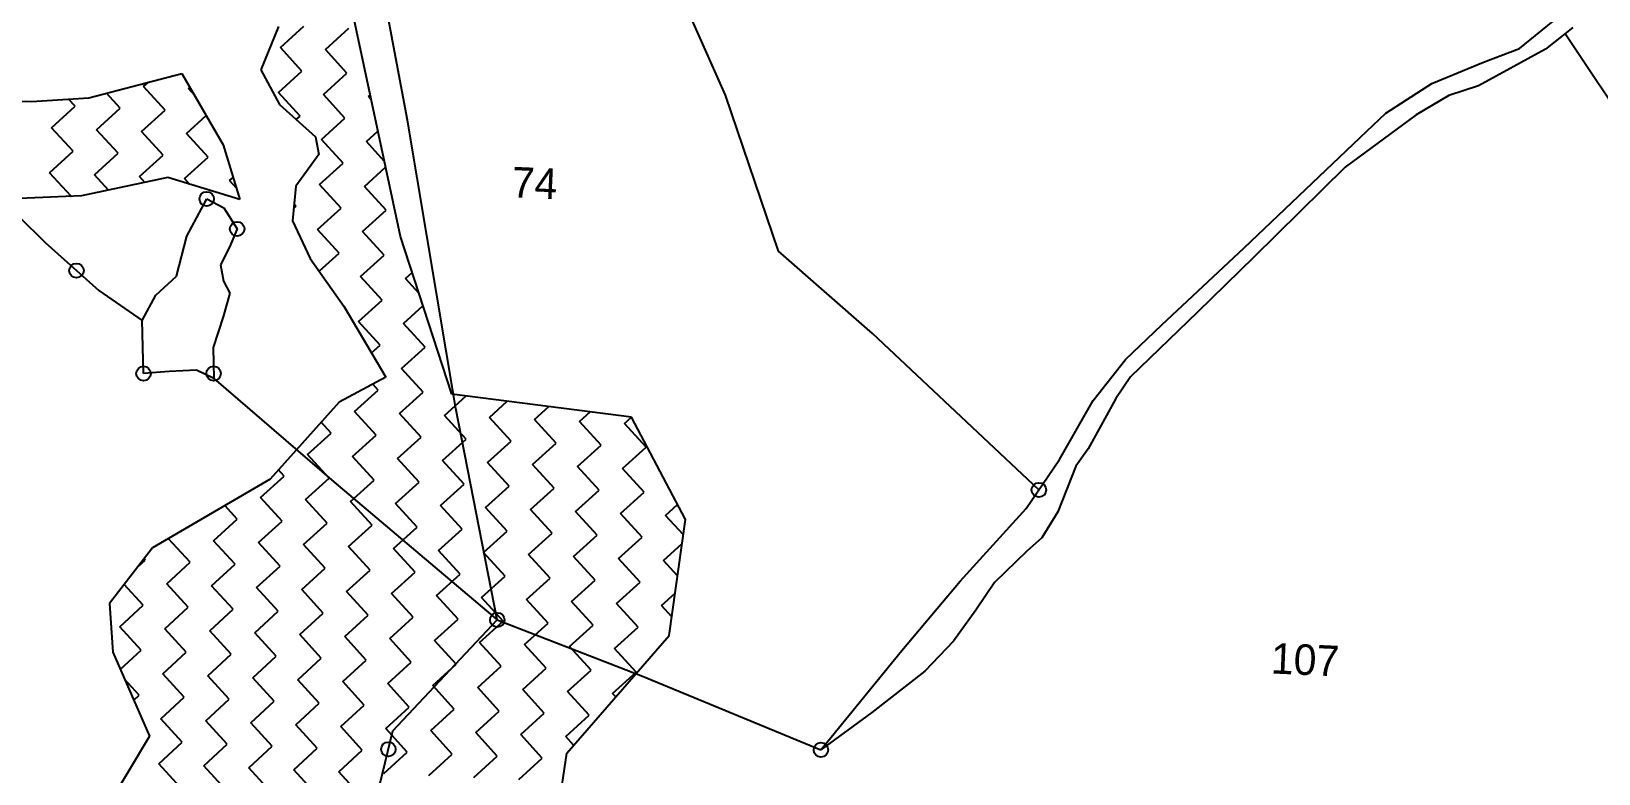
# Model space of a CAD drawing. Header units: metres. Extents: x 325382 to 334163, y 1808984 to 1815491.
# Drawn here: x 330274 to 331198, y 1812858 to 1813295 of the extents above; entities that cross this region are included whole.
import ezdxf

# ---------------------------------------------------------------- set-up
doc = ezdxf.new("R2010")
doc.units = ezdxf.units.M
doc.header["$MEASUREMENT"] = 0
for name, color, linetype in [('POLY_HATCH', 12, 'Continuous'), ('POLY_PARCEL', 6, 'Continuous'), ('POLY_WATER', 4, 'Continuous'), ('TEXT_PARCEL', 7, 'Continuous')]:
    doc.layers.add(name, color=color, linetype=linetype)
doc.styles.add('TEXT_MAP', font='', dxfattribs={"height": 1.8})
doc.styles.get('TEXT_MAP').set_extended_font_data('Kruti Dev 050')

msp = doc.modelspace()

# ---------------------------------------------------------------- linework, layer by layer
for centre in [(330377.21, 1813196.52), (330395.16, 1813178.85), (330300.46, 1813154.3), (330340, 1813093.63), (330381.31, 1813093.67), (330867.73, 1813025.01), (330548.5, 1812948.41), (330484.31, 1812872.19), (330739.28, 1812871.85)]:
    msp.add_circle(centre, 4.26)
at = {"layer": 'POLY_HATCH'}
for p, q in [((330491.38, 1813174.37), (330454.75, 1813346.06)), ((330419.52, 1813298.13), (330409.04, 1813272.56)), ((330307.75, 1813256.1), (330362.66, 1813270.5)), ((330362.66, 1813270.5), (330387, 1813228.3)), ((330409.04, 1813272.56), (330420.06, 1813252.18)), ((330187.97, 1813255.77), (330273.97, 1813253.85)), ((330273.97, 1813253.85), (330307.75, 1813256.1)), ((330420.06, 1813252.18), (330441.35, 1813233.06)), ((330441.35, 1813233.06), (330443.35, 1813222.66)), ((330387, 1813228.3), (330396.81, 1813196.09)), ((330443.35, 1813222.66), (330429.74, 1813204.1)), ((330354.34, 1813209.18), (330303.34, 1813198.34)), ((330396.81, 1813196.09), (330354.34, 1813209.18)), ((330303.34, 1813198.34), (330217.09, 1813194.67)), ((330429.74, 1813204.1), (330427.85, 1813183.55)), ((330427.85, 1813183.55), (330438.19, 1813161.48)), ((330521.66, 1813081.46), (330491.38, 1813174.37)), ((330438.19, 1813161.48), (330458.15, 1813133.3)), ((330458.15, 1813133.3), (330482.86, 1813091.44)), ((330482.86, 1813091.44), (330455.3, 1813076.74)), ((330455.3, 1813076.74), (330414.69, 1813031.47)), ((330627.7, 1813067.83), (330521.66, 1813081.46)), ((330659.42, 1813007.56), (330627.7, 1813067.83)), ((330414.69, 1813031.47), (330345.36, 1812990.92)), ((330649.86, 1812939.3), (330659.42, 1813007.56)), ((330345.36, 1812990.92), (330319.97, 1812958.1)), ((330319.97, 1812958.1), (330321.8, 1812929.48)), ((330589.51, 1812870.01), (330649.86, 1812939.3)), ((330321.8, 1812929.48), (330343.55, 1812879.92)), ((330343.55, 1812879.92), (330292.23, 1812794.44)), ((330582.59, 1812824.52), (330589.51, 1812870.01))]:
    msp.add_line(p, q, dxfattribs=at)
at = {"layer": 'POLY_HATCH', "linetype": 'Continuous'}
for p, q in [((330420.71, 1813285.69), (330434.55, 1813298.37)), ((330447.23, 1813284.52), (330461.08, 1813297.2)), ((330433.38, 1813271.85), (330420.71, 1813285.69)), ((330459.91, 1813270.68), (330447.23, 1813284.52)), ((330419.54, 1813259.17), (330433.38, 1813271.85)), ((330446.06, 1813258), (330459.91, 1813270.68)), ((330339.98, 1813262.68), (330342.84, 1813265.3)), ((330352.65, 1813248.83), (330339.98, 1813262.68)), ((330366.5, 1813261.51), (330367.38, 1813262.32)), ((330370.14, 1813257.53), (330366.5, 1813261.51)), ((330285.76, 1813238.5), (330299.61, 1813251.17)), ((330299.61, 1813251.17), (330295.83, 1813255.3)), ((330326.13, 1813250), (330318.07, 1813258.8)), ((330432.22, 1813245.33), (330419.54, 1813259.17)), ((330458.74, 1813244.16), (330446.06, 1813258)), ((330472.58, 1813256.83), (330473.59, 1813257.75)), ((330474.15, 1813255.12), (330472.58, 1813256.83)), ((330312.28, 1813237.33), (330326.13, 1813250)), ((330338.81, 1813236.16), (330352.65, 1813248.83)), ((330365.33, 1813234.99), (330376.99, 1813245.66)), ((330429.98, 1813243.28), (330432.22, 1813245.33)), ((330444.89, 1813231.48), (330458.74, 1813244.16)), ((330298.44, 1813224.65), (330285.76, 1813238.5)), ((330324.96, 1813223.48), (330312.28, 1813237.33)), ((330351.48, 1813222.31), (330338.81, 1813236.16)), ((330378, 1813221.14), (330365.33, 1813234.99)), ((330471.41, 1813230.31), (330478.13, 1813236.46)), ((330284.59, 1813211.98), (330298.44, 1813224.65)), ((330311.12, 1813210.81), (330324.96, 1813223.48)), ((330457.57, 1813217.63), (330444.89, 1813231.48)), ((330481.88, 1813218.87), (330471.41, 1813230.31)), ((330337.64, 1813209.64), (330351.48, 1813222.31)), ((330364.16, 1813208.47), (330378, 1813221.14)), ((330443.72, 1813204.96), (330457.57, 1813217.63)), ((330470.24, 1813203.79), (330482.67, 1813215.17)), ((330297.27, 1813198.13), (330284.59, 1813211.98)), ((330319.4, 1813201.75), (330311.12, 1813210.81)), ((330340.71, 1813206.28), (330337.64, 1813209.64)), ((330367.11, 1813205.24), (330364.16, 1813208.47)), ((330390.68, 1813207.3), (330392.8, 1813209.24)), ((330394.75, 1813202.85), (330390.68, 1813207.3)), ((330456.4, 1813191.11), (330443.72, 1813204.96)), ((330297.21, 1813198.08), (330297.27, 1813198.13)), ((330482.92, 1813189.94), (330470.24, 1813203.79)), ((330428.54, 1813191.06), (330429.88, 1813192.28)), ((330429.88, 1813192.28), (330428.77, 1813193.49)), ((330442.55, 1813178.44), (330456.4, 1813191.11)), ((330469.07, 1813177.27), (330482.92, 1813189.94)), ((330455.23, 1813164.59), (330442.55, 1813178.44)), ((330481.75, 1813163.42), (330469.07, 1813177.27)), ((330443.56, 1813153.91), (330455.23, 1813164.59)), ((330467.9, 1813150.75), (330481.75, 1813163.42)), ((330480.58, 1813136.9), (330467.9, 1813150.75)), ((330494.42, 1813149.58), (330498.3, 1813153.13)), ((330502.24, 1813141.04), (330494.42, 1813149.58)), ((330466.73, 1813124.23), (330480.58, 1813136.9)), ((330493.26, 1813123.06), (330504.69, 1813133.53)), ((330479.41, 1813110.38), (330466.73, 1813124.23)), ((330505.93, 1813109.21), (330493.26, 1813123.06)), ((330474.39, 1813105.78), (330479.41, 1813110.38)), ((330492.09, 1813096.53), (330505.93, 1813109.21)), ((330504.76, 1813082.69), (330492.09, 1813096.53)), ((330478.24, 1813083.86), (330475.09, 1813087.3)), ((330464.39, 1813071.18), (330478.24, 1813083.86)), ((330490.92, 1813070.01), (330504.76, 1813082.69)), ((330517.44, 1813068.84), (330530.04, 1813080.38)), ((330543.96, 1813067.67), (330554.42, 1813077.25)), ((330477.07, 1813057.34), (330464.39, 1813071.18)), ((330503.59, 1813056.17), (330490.92, 1813070.01)), ((330530.11, 1813055), (330517.44, 1813068.84)), ((330556.63, 1813053.83), (330543.96, 1813067.67)), ((330570.48, 1813066.5), (330578.79, 1813074.12)), ((330583.16, 1813052.66), (330570.48, 1813066.5)), ((330597, 1813065.33), (330603.17, 1813070.98)), ((330623.52, 1813064.17), (330627.55, 1813067.85)), ((330436.7, 1813045.83), (330450.55, 1813058.51)), ((330450.55, 1813058.51), (330444.69, 1813064.91)), ((330463.23, 1813044.66), (330477.07, 1813057.34)), ((330609.68, 1813051.49), (330597, 1813065.33)), ((330636.2, 1813050.32), (330623.52, 1813064.17)), ((330489.75, 1813043.49), (330503.59, 1813056.17)), ((330516.27, 1813042.32), (330530.11, 1813055)), ((330542.79, 1813041.15), (330556.63, 1813053.83)), ((330569.31, 1813039.98), (330583.16, 1813052.66)), ((330595.83, 1813038.81), (330609.68, 1813051.49)), ((330622.35, 1813037.64), (330636.2, 1813050.32)), ((330449.38, 1813031.99), (330436.7, 1813045.83)), ((330475.9, 1813030.82), (330463.23, 1813044.66)), ((330502.42, 1813029.65), (330489.75, 1813043.49)), ((330528.94, 1813028.48), (330516.27, 1813042.32)), ((330555.46, 1813027.31), (330542.79, 1813041.15)), ((330581.99, 1813026.14), (330569.31, 1813039.98)), ((330608.51, 1813024.97), (330595.83, 1813038.81)), ((330409.01, 1813020.48), (330422.86, 1813033.16)), ((330422.86, 1813033.16), (330419.5, 1813036.83)), ((330435.53, 1813019.31), (330449.38, 1813031.99)), ((330462.06, 1813018.14), (330475.9, 1813030.82)), ((330488.58, 1813016.97), (330502.42, 1813029.65)), ((330635.03, 1813023.8), (330622.35, 1813037.64)), ((330421.69, 1813006.63), (330409.01, 1813020.48)), ((330515.1, 1813015.8), (330528.94, 1813028.48)), ((330541.62, 1813014.63), (330555.46, 1813027.31)), ((330568.14, 1813013.46), (330581.99, 1813026.14)), ((330594.66, 1813012.29), (330608.51, 1813024.97)), ((330621.18, 1813011.12), (330635.03, 1813023.8)), ((330395.17, 1813007.8), (330387.86, 1813015.78)), ((330448.21, 1813005.46), (330435.53, 1813019.31)), ((330474.73, 1813004.29), (330462.06, 1813018.14)), ((330501.25, 1813003.13), (330488.58, 1813016.97)), ((330527.77, 1813001.96), (330515.1, 1813015.8)), ((330554.3, 1813000.79), (330541.62, 1813014.63)), ((330580.82, 1812999.62), (330568.14, 1813013.46)), ((330607.34, 1812998.45), (330594.66, 1813012.29)), ((330633.86, 1812997.28), (330621.18, 1813011.12)), ((330647.7, 1813009.95), (330654.76, 1813016.41)), ((330381.32, 1812995.13), (330395.17, 1813007.8)), ((330407.84, 1812993.96), (330421.69, 1813006.63)), ((330434.36, 1812992.79), (330448.21, 1813005.46)), ((330460.89, 1812991.62), (330474.73, 1813004.29)), ((330487.41, 1812990.45), (330501.25, 1813003.13)), ((330513.93, 1812989.28), (330527.77, 1813001.96)), ((330658.16, 1812998.54), (330647.7, 1813009.95)), ((330354.8, 1812996.3), (330355.25, 1812996.71)), ((330367.48, 1812982.45), (330354.8, 1812996.3)), ((330394, 1812981.28), (330381.32, 1812995.13)), ((330420.52, 1812980.11), (330407.84, 1812993.96)), ((330447.04, 1812978.94), (330434.36, 1812992.79)), ((330540.45, 1812988.11), (330554.3, 1813000.79)), ((330566.97, 1812986.94), (330580.82, 1812999.62)), ((330593.49, 1812985.77), (330607.34, 1812998.45)), ((330620.01, 1812984.6), (330633.86, 1812997.28)), ((330646.54, 1812983.43), (330657.44, 1812993.42)), ((330336.7, 1812979.72), (330340.96, 1812983.62)), ((330340.96, 1812983.62), (330340.28, 1812984.36)), ((330473.56, 1812977.77), (330460.89, 1812991.62)), ((330500.08, 1812976.6), (330487.41, 1812990.45)), ((330526.6, 1812975.43), (330513.93, 1812989.28)), ((330553.13, 1812974.26), (330540.45, 1812988.11)), ((330579.65, 1812973.1), (330566.97, 1812986.94)), ((330606.17, 1812971.93), (330593.49, 1812985.77)), ((330632.69, 1812970.76), (330620.01, 1812984.6)), ((330654.78, 1812974.42), (330646.54, 1812983.43)), ((330353.63, 1812969.78), (330367.48, 1812982.45)), ((330380.15, 1812968.61), (330394, 1812981.28)), ((330406.67, 1812967.44), (330420.52, 1812980.11)), ((330433.2, 1812966.27), (330447.04, 1812978.94)), ((330459.72, 1812965.1), (330473.56, 1812977.77)), ((330486.24, 1812963.93), (330500.08, 1812976.6)), ((330512.76, 1812962.76), (330526.6, 1812975.43)), ((330539.28, 1812961.59), (330553.13, 1812974.26)), ((330339.79, 1812957.1), (330328.63, 1812969.29)), ((330366.31, 1812955.93), (330353.63, 1812969.78)), ((330392.83, 1812954.76), (330380.15, 1812968.61)), ((330419.35, 1812953.59), (330406.67, 1812967.44)), ((330445.87, 1812952.42), (330433.2, 1812966.27)), ((330472.39, 1812951.25), (330459.72, 1812965.1)), ((330565.8, 1812960.42), (330579.65, 1812973.1)), ((330592.32, 1812959.25), (330606.17, 1812971.93)), ((330618.84, 1812958.08), (330632.69, 1812970.76)), ((330325.94, 1812944.42), (330339.79, 1812957.1)), ((330352.46, 1812943.25), (330366.31, 1812955.93)), ((330498.91, 1812950.08), (330486.24, 1812963.93)), ((330525.43, 1812948.91), (330512.76, 1812962.76)), ((330551.96, 1812947.74), (330539.28, 1812961.59)), ((330578.48, 1812946.57), (330565.8, 1812960.42)), ((330605, 1812945.4), (330592.32, 1812959.25)), ((330631.52, 1812944.23), (330618.84, 1812958.08)), ((330645.37, 1812956.91), (330653.35, 1812964.22)), ((330651.41, 1812950.31), (330645.37, 1812956.91)), ((330378.98, 1812942.09), (330392.83, 1812954.76)), ((330405.5, 1812940.92), (330419.35, 1812953.59)), ((330432.03, 1812939.75), (330445.87, 1812952.42)), ((330458.55, 1812938.58), (330472.39, 1812951.25)), ((330485.07, 1812937.41), (330498.91, 1812950.08)), ((330511.59, 1812936.24), (330525.43, 1812948.91)), ((330538.11, 1812935.07), (330551.96, 1812947.74)), ((330564.63, 1812933.9), (330578.48, 1812946.57)), ((330338.62, 1812930.58), (330325.94, 1812944.42)), ((330365.14, 1812929.41), (330352.46, 1812943.25)), ((330391.66, 1812928.24), (330378.98, 1812942.09)), ((330418.18, 1812927.07), (330405.5, 1812940.92)), ((330444.7, 1812925.9), (330432.03, 1812939.75)), ((330471.22, 1812924.73), (330458.55, 1812938.58)), ((330497.74, 1812923.56), (330485.07, 1812937.41)), ((330591.15, 1812932.73), (330605, 1812945.4)), ((330617.67, 1812931.56), (330631.52, 1812944.23)), ((330326.28, 1812919.28), (330338.62, 1812930.58)), ((330351.29, 1812916.73), (330365.14, 1812929.41)), ((330377.81, 1812915.56), (330391.66, 1812928.24)), ((330524.27, 1812922.39), (330511.59, 1812936.24)), ((330550.79, 1812921.22), (330538.11, 1812935.07)), ((330577.31, 1812920.05), (330564.63, 1812933.9)), ((330603.83, 1812918.88), (330591.15, 1812932.73)), ((330630.35, 1812917.71), (330617.67, 1812931.56)), ((330404.33, 1812914.39), (330418.18, 1812927.07)), ((330430.86, 1812913.22), (330444.7, 1812925.9)), ((330457.38, 1812912.06), (330471.22, 1812924.73)), ((330483.9, 1812910.89), (330497.74, 1812923.56)), ((330510.42, 1812909.72), (330524.27, 1812922.39)), ((330536.94, 1812908.55), (330550.79, 1812921.22)), ((330563.46, 1812907.38), (330577.31, 1812920.05)), ((330589.98, 1812906.21), (330603.83, 1812918.88)), ((330337.45, 1812904.06), (330328.82, 1812913.48)), ((330363.97, 1812902.89), (330351.29, 1812916.73)), ((330390.49, 1812901.72), (330377.81, 1812915.56)), ((330417.01, 1812900.55), (330404.33, 1812914.39)), ((330443.53, 1812899.38), (330430.86, 1812913.22)), ((330470.05, 1812898.21), (330457.38, 1812912.06)), ((330496.57, 1812897.04), (330483.9, 1812910.89)), ((330523.1, 1812895.87), (330510.42, 1812909.72)), ((330616.5, 1812905.04), (330630.35, 1812917.71)), ((330334.24, 1812901.13), (330337.45, 1812904.06)), ((330350.12, 1812890.21), (330363.97, 1812902.89)), ((330376.64, 1812889.04), (330390.49, 1812901.72)), ((330403.17, 1812887.87), (330417.01, 1812900.55)), ((330549.62, 1812894.7), (330536.94, 1812908.55)), ((330576.14, 1812893.53), (330563.46, 1812907.38)), ((330602.66, 1812892.36), (330589.98, 1812906.21)), ((330618.31, 1812903.07), (330616.5, 1812905.04)), ((330429.69, 1812886.7), (330443.53, 1812899.38)), ((330456.21, 1812885.53), (330470.05, 1812898.21)), ((330482.73, 1812884.36), (330496.57, 1812897.04)), ((330509.25, 1812883.19), (330523.1, 1812895.87)), ((330535.77, 1812882.03), (330549.62, 1812894.7)), ((330562.29, 1812880.86), (330576.14, 1812893.53)), ((330588.81, 1812879.69), (330602.66, 1812892.36)), ((330362.8, 1812876.37), (330350.12, 1812890.21)), ((330389.32, 1812875.2), (330376.64, 1812889.04)), ((330415.84, 1812874.03), (330403.17, 1812887.87)), ((330442.36, 1812872.86), (330429.69, 1812886.7)), ((330468.88, 1812871.69), (330456.21, 1812885.53)), ((330495.4, 1812870.52), (330482.73, 1812884.36)), ((330521.93, 1812869.35), (330509.25, 1812883.19)), ((330548.45, 1812868.18), (330535.77, 1812882.03)), ((330348.95, 1812863.69), (330362.8, 1812876.37)), ((330375.47, 1812862.52), (330389.32, 1812875.2)), ((330402, 1812861.35), (330415.84, 1812874.03)), ((330428.52, 1812860.18), (330442.36, 1812872.86)), ((330574.97, 1812867.01), (330562.29, 1812880.86)), ((330593.49, 1812874.58), (330588.81, 1812879.69)), ((330361.63, 1812849.85), (330348.95, 1812863.69)), ((330455.04, 1812859.01), (330468.88, 1812871.69)), ((330481.56, 1812857.84), (330495.4, 1812870.52)), ((330508.08, 1812856.67), (330521.93, 1812869.35)), ((330534.6, 1812855.5), (330548.45, 1812868.18)), ((330561.12, 1812854.33), (330574.97, 1812867.01)), ((330388.15, 1812848.68), (330375.47, 1812862.52)), ((330414.67, 1812847.51), (330402, 1812861.35)), ((330441.19, 1812846.34), (330428.52, 1812860.18)), ((330467.71, 1812845.17), (330455.04, 1812859.01))]:
    msp.add_line(p, q, dxfattribs=at)
at = {"layer": 'POLY_PARCEL'}
for p, q in [((330682.99, 1813257.62), (330623.24, 1813392.32)), ((330495.51, 1813242.87), (330474.58, 1813355.32)), ((331243.1, 1813195.96), (331177.86, 1813293.87)), ((330714.31, 1813165.65), (330682.99, 1813257.62)), ((330524.01, 1813072.94), (330495.51, 1813242.87)), ((330365.6, 1813174.66), (330377.21, 1813196.52)), ((330377.21, 1813196.52), (330387.26, 1813191.31)), ((330387.26, 1813191.31), (330395.16, 1813178.85)), ((330266.53, 1813186.22), (330282.01, 1813170.81)), ((330395.16, 1813178.85), (330390.64, 1813168.05)), ((330282.01, 1813170.81), (330313.57, 1813142.57)), ((330359.42, 1813151.09), (330365.6, 1813174.66)), ((330390.64, 1813168.05), (330385.41, 1813157.65)), ((330769.61, 1813117.15), (330714.31, 1813165.65)), ((330347.18, 1813139.89), (330359.42, 1813151.09)), ((330385.41, 1813157.65), (330387.19, 1813148.03)), ((330313.57, 1813142.57), (330339.17, 1813124.84)), ((330390.91, 1813140.9), (330387, 1813127.13)), ((330387.19, 1813148.03), (330390.91, 1813140.9)), ((330339.17, 1813124.84), (330347.18, 1813139.89)), ((330340, 1813093.63), (330339.17, 1813124.84)), ((330387, 1813127.13), (330381.06, 1813109.06)), ((330867.73, 1813025.01), (330769.61, 1813117.15)), ((330381.06, 1813109.06), (330381.35, 1813090.71)), ((330355.1, 1813094.8), (330340, 1813093.63)), ((330371.29, 1813095.55), (330355.1, 1813094.8)), ((330381.35, 1813090.71), (330371.29, 1813095.55)), ((330381.35, 1813090.71), (330452.23, 1813029.89)), ((330548.5, 1812948.41), (330524.01, 1813072.94)), ((330452.23, 1813029.89), (330548.5, 1812948.41)), ((330486.95, 1812883.16), (330548.5, 1812948.41)), ((330548.5, 1812948.41), (330634.13, 1812915.24)), ((330634.13, 1812915.24), (330739.28, 1812871.85)), ((330476.38, 1812839.26), (330486.95, 1812883.16))]:
    msp.add_line(p, q, dxfattribs=at)
at = {"layer": 'POLY_WATER'}
for p, q in [((331151.1, 1813285.08), (331177.13, 1813306.44)), ((331182.44, 1813297.47), (331166.41, 1813284.86)), ((331166.41, 1813284.86), (331126.78, 1813263.18)), ((331129.77, 1813277.1), (331151.1, 1813285.08)), ((331099.31, 1813264.62), (331129.77, 1813277.1)), ((331072.2, 1813247.09), (331099.31, 1813264.62)), ((331126.78, 1813263.18), (331109.38, 1813257.53)), ((331109.38, 1813257.53), (331090.06, 1813246.01)), ((331090.06, 1813246.01), (331048.17, 1813215.17)), ((331061.02, 1813236.44), (331072.2, 1813247.09)), ((330988.69, 1813167.68), (331061.02, 1813236.44)), ((331048.17, 1813215.17), (330994.34, 1813162.29)), ((330940.15, 1813122.29), (330988.69, 1813167.68)), ((330994.34, 1813162.29), (330961.17, 1813129.85)), ((330918.71, 1813101.83), (330940.15, 1813122.29)), ((330961.17, 1813129.85), (330921.82, 1813091.77)), ((330899.79, 1813077.69), (330918.71, 1813101.83)), ((330921.82, 1813091.77), (330913.16, 1813078.83)), ((330879.96, 1813042.9), (330899.79, 1813077.69)), ((330913.16, 1813078.83), (330896.81, 1813049.22)), ((330896.81, 1813049.22), (330889.45, 1813039.07)), ((330860.27, 1813014.1), (330879.96, 1813042.9)), ((330889.45, 1813039.07), (330878.95, 1813012.1)), ((330821.33, 1812971.23), (330860.27, 1813014.1)), ((330878.95, 1813012.1), (330869.47, 1812996.82)), ((330869.47, 1812996.82), (330860.54, 1812988.89)), ((330860.54, 1812988.89), (330841.57, 1812970.56)), ((330786.95, 1812930.38), (330821.33, 1812971.23)), ((330841.57, 1812970.56), (330830.61, 1812954.16)), ((330830.61, 1812954.16), (330817.42, 1812935.95)), ((330739.28, 1812871.85), (330786.95, 1812930.38)), ((330817.42, 1812935.95), (330800.45, 1812918.14)), ((330800.45, 1812918.14), (330769.31, 1812893.91)), ((330769.31, 1812893.91), (330739.28, 1812871.85))]:
    msp.add_line(p, q, dxfattribs=at)

# ---------------------------------------------------------------- texts
at = {"layer": 'TEXT_PARCEL', "style": 'TEXT_MAP'}
for s, p in [('74', (330556.72, 1813197.47)), ('107', (331004.17, 1812916.9))]:
    msp.add_text(s, height=18.021, rotation=357.47485, dxfattribs=at).set_placement(p)

doc.saveas('drawing.dxf')
